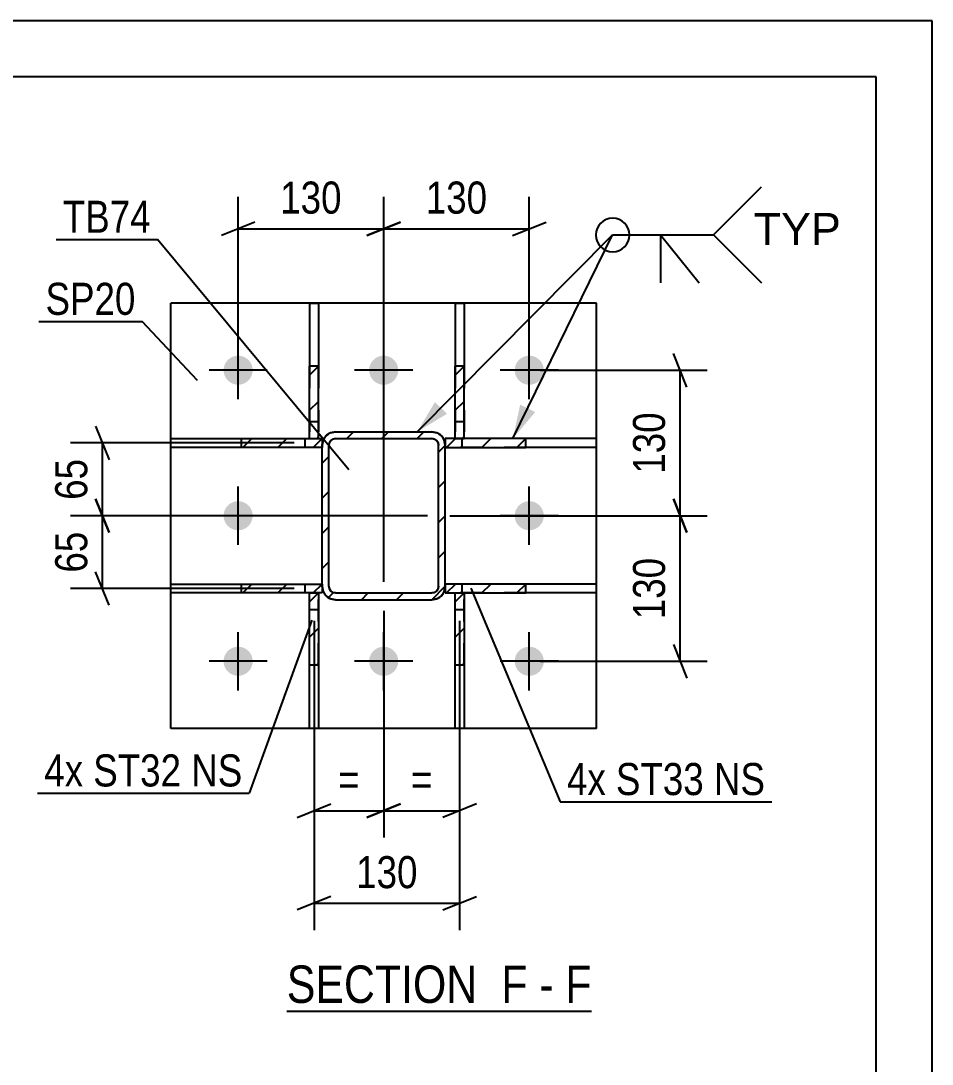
# Model space of a CAD drawing. Header units: millimetres. Extents: x 0 to 594, y 0 to 420.
# Drawn here: x 512.6 to 594, y 326.8 to 420 of the extents above; entities that cross this region are included whole.
import ezdxf

# ---------------------------------------------------------------- set-up
doc = ezdxf.new("R2010")
doc.units = ezdxf.units.MM
doc.linetypes.add('DXK_LINE_DOT2', pattern=[3.9198, 1.9599, -1.9599])
doc.linetypes.add('DXK_LINE_DOT3', pattern=[5.9187, 2.979, -0.9799, 0.9799, -0.9799])
doc.styles.add('Arial', font='arial.ttf', dxfattribs={"height": 0.2})
doc.styles.add('Arial Narrow', font='ARIALN.TTF', dxfattribs={"height": 0.2})

# ---------------------------------------------------------------- blocks, each defined once
blk = doc.blocks.new('Unknown-570345727-1133')
at = {"color": 5, "linetype": 'Continuous'}
for p, q in [((594, 420), (0, 420)), ((594, 0), (594, 420)), ((589, 415), (5, 415)), ((589, 5), (589, 415))]:
    blk.add_line(p, q, dxfattribs=at)
blk = doc.blocks.new('Unknown-570345727-16 - 3329')
at = {"color": 6, "linetype": 'Continuous'}
blk.add_line((536.364, 331.52), (563.58, 331.52), dxfattribs=at)
at = {"color": 0, "linetype": 'Continuous'}
for points in [[(554.473, 332.27), (554.473, 335.77), (536.364, 335.77), (536.364, 332.27)], [(557.864, 332.27), (557.864, 335.77), (555.523, 335.77), (555.523, 332.27)], [(560.189, 332.27), (560.189, 335.77), (558.914, 335.77), (558.914, 332.27)], [(563.58, 332.27), (563.58, 335.77), (561.239, 335.77), (561.239, 332.27)]]:
    blk.add_wipeout(points, dxfattribs=at)
at = {"color": 7, "linetype": 'Continuous', "style": 'Arial Narrow'}
for s, height, p in [('SECTION ', 3.3405, (536.364, 332.27)), ('F', 3.34, (555.523, 332.27)), ('F', 3.34, (561.239, 332.27)), ('-', 3.34, (558.914, 332.27))]:
    blk.add_text(s, height=height, dxfattribs=at).set_placement(p)
blk = doc.blocks.new('Part-570345727-3379 - 3329')
at = {"linetype": 'Continuous'}
h = blk.add_hatch(dxfattribs=at)
h.set_pattern_fill('', scale=0.7, style=0, pattern_type=0)
h.set_pattern_definition([(45, (557.7222, 382.69), (-1.57154, 1.57154), [])])
h.paths.add_polyline_path([(557.722, 381.89), (557.722, 382.69), (550.518, 382.69), (550.518, 381.89)])
at = {"color": 7, "linetype": 'DXK_LINE_DOT2'}
for p, q in [((557.722, 382.69), (550.518, 382.69)), ((550.518, 382.69), (550.518, 381.89)), ((552.018, 381.89), (552.018, 382.69)), ((557.722, 381.89), (550.518, 381.89))]:
    blk.add_line(p, q, dxfattribs=at)
at = {"color": 2, "linetype": 'Continuous'}
for p, q in [((557.722, 382.69), (550.518, 382.69)), ((550.518, 382.69), (550.518, 381.89)), ((564.018, 382.69), (557.722, 382.69)), ((557.722, 381.89), (557.722, 382.69)), ((564.018, 381.89), (564.018, 382.69)), ((550.518, 381.89), (557.722, 381.89)), ((564.018, 381.89), (557.722, 381.89))]:
    blk.add_line(p, q, dxfattribs=at)
blk = doc.blocks.new('Part-570345727-3384 - 3329')
at = {"linetype": 'Continuous'}
h = blk.add_hatch(dxfattribs=at)
h.set_pattern_fill('', scale=0.7, style=0, pattern_type=0)
h.set_pattern_definition([(45, (539.5173, 369.6898), (-1.57154, 1.57154), [])])
h.paths.add_polyline_path([(539.517, 368.89), (539.517, 369.69), (532.313, 369.69), (532.313, 368.89)])
at = {"color": 2, "linetype": 'Continuous'}
for p, q in [((526.018, 368.89), (526.018, 369.69)), ((526.018, 369.69), (532.313, 369.69)), ((532.313, 369.69), (539.517, 369.69)), ((532.313, 368.89), (532.313, 369.69)), ((539.517, 369.69), (539.517, 368.89)), ((532.313, 368.89), (526.018, 368.89)), ((539.517, 368.89), (532.313, 368.89))]:
    blk.add_line(p, q, dxfattribs=at)
at = {"color": 7, "linetype": 'DXK_LINE_DOT2'}
for p, q in [((532.313, 369.69), (539.517, 369.69)), ((538.017, 368.89), (538.017, 369.69)), ((539.517, 369.69), (539.517, 368.89)), ((539.517, 368.89), (532.313, 368.89))]:
    blk.add_line(p, q, dxfattribs=at)
blk = doc.blocks.new('Part-570345727-3368 - 3329')
at = {"color": 2, "linetype": 'Continuous'}
for p, q in [((526.017, 356.791), (526.017, 394.791)), ((564.017, 394.791), (526.017, 394.791)), ((564.017, 356.791), (564.017, 394.791)), ((564.017, 356.791), (526.017, 356.791))]:
    blk.add_line(p, q, dxfattribs=at)
blk = doc.blocks.new('Bolt-570345727-3344 - 3329')
at = {"linetype": 'Continuous'}
for points in [[(530.717, 388.791, -1), (533.317, 388.791, -1)], [(543.717, 388.791, -1), (546.317, 388.791, -1)], [(556.717, 388.791, -1), (559.317, 388.791, -1)], [(530.717, 375.791, -1), (533.317, 375.791, -1)], [(556.717, 375.791, -1), (559.317, 375.791, -1)], [(530.717, 362.791, -1), (533.317, 362.791, -1)], [(543.717, 362.791, -1), (546.317, 362.791, -1)], [(556.717, 362.791, -1), (559.317, 362.791, -1)]]:
    blk.add_hatch(color=1, dxfattribs=at).paths.add_polyline_path(points)
at = {"color": 1, "linetype": 'Continuous'}
for p, q in [((532.017, 386.191), (532.017, 391.391)), ((545.017, 386.191), (545.017, 391.391)), ((558.017, 386.191), (558.017, 391.391)), ((534.617, 388.791), (529.417, 388.791)), ((547.617, 388.791), (542.417, 388.791)), ((560.617, 388.791), (555.417, 388.791)), ((532.017, 373.191), (532.017, 378.391)), ((558.017, 373.191), (558.017, 378.391)), ((534.617, 375.791), (529.417, 375.791)), ((560.617, 375.791), (555.417, 375.791)), ((532.017, 360.191), (532.017, 365.391)), ((545.017, 360.191), (545.017, 365.391)), ((558.017, 360.191), (558.017, 365.391)), ((534.617, 362.791), (529.417, 362.791)), ((547.617, 362.791), (542.417, 362.791)), ((560.617, 362.791), (555.417, 362.791))]:
    blk.add_line(p, q, dxfattribs=at)
blk = doc.blocks.new('Part-570345727-3374 - 3329')
at = {"linetype": 'Continuous'}
h = blk.add_hatch(dxfattribs=at)
h.set_pattern_fill('', scale=0.7, style=0, pattern_type=0)
h.set_pattern_definition([(45, (557.7222, 369.69), (-1.57154, 1.57154), [])])
h.paths.add_polyline_path([(557.722, 368.89), (557.722, 369.69), (550.518, 369.69), (550.518, 368.89)])
at = {"color": 7, "linetype": 'DXK_LINE_DOT2'}
for p, q in [((557.722, 369.69), (550.518, 369.69)), ((550.518, 369.69), (550.518, 368.89)), ((552.018, 368.89), (552.018, 369.69)), ((557.722, 368.89), (550.518, 368.89))]:
    blk.add_line(p, q, dxfattribs=at)
at = {"color": 2, "linetype": 'Continuous'}
for p, q in [((557.722, 369.69), (550.518, 369.69)), ((550.518, 369.69), (550.518, 368.89)), ((564.018, 369.69), (557.722, 369.69)), ((557.722, 368.89), (557.722, 369.69)), ((564.018, 368.89), (564.018, 369.69)), ((550.518, 368.89), (557.722, 368.89)), ((564.018, 368.89), (557.722, 368.89))]:
    blk.add_line(p, q, dxfattribs=at)
blk = doc.blocks.new('Part-570345727-3389 - 3329')
at = {"linetype": 'Continuous'}
h = blk.add_hatch(dxfattribs=at)
h.set_pattern_fill('', scale=0.7, style=0, pattern_type=0)
h.set_pattern_definition([(45, (539.5173, 382.6898), (-1.57154, 1.57154), [])])
h.paths.add_polyline_path([(539.517, 381.89), (539.517, 382.69), (532.313, 382.69), (532.313, 381.89)])
at = {"color": 2, "linetype": 'Continuous'}
for p, q in [((526.018, 381.89), (526.018, 382.69)), ((526.018, 382.69), (532.313, 382.69)), ((532.313, 382.69), (539.517, 382.69)), ((532.313, 381.89), (532.313, 382.69)), ((539.517, 382.69), (539.517, 381.89)), ((532.313, 381.89), (526.018, 381.89)), ((539.517, 381.89), (532.313, 381.89))]:
    blk.add_line(p, q, dxfattribs=at)
at = {"color": 7, "linetype": 'DXK_LINE_DOT2'}
for p, q in [((532.313, 382.69), (539.517, 382.69)), ((538.017, 381.89), (538.017, 382.69)), ((539.517, 382.69), (539.517, 381.89)), ((539.517, 381.89), (532.313, 381.89))]:
    blk.add_line(p, q, dxfattribs=at)
blk = doc.blocks.new('Part-570345727-3394 - 3329')
at = {"linetype": 'Continuous'}
h = blk.add_hatch(dxfattribs=at)
h.set_pattern_fill('', scale=0.7, style=0, pattern_type=0)
h.set_pattern_definition([(45, (552.202, 368.9), (-1.57154, 1.57154), [])])
h.paths.add_polyline_path([(552.202, 362.437), (552.202, 368.9), (551.402, 368.9), (551.402, 362.437)])
at = {"color": 7, "linetype": 'DXK_LINE_DOT2'}
for p, q in [((551.402, 362.437), (551.402, 368.9)), ((551.402, 368.9), (552.202, 368.9)), ((552.202, 362.437), (552.202, 368.9)), ((551.402, 367.4), (552.202, 367.4))]:
    blk.add_line(p, q, dxfattribs=at)
at = {"color": 2, "linetype": 'Continuous'}
for p, q in [((551.402, 362.437), (551.402, 368.9)), ((551.402, 368.9), (552.202, 368.9)), ((552.202, 368.9), (552.202, 362.437)), ((551.402, 356.79), (551.402, 362.437)), ((552.202, 362.437), (551.402, 362.437)), ((552.202, 362.437), (552.202, 356.79)), ((552.202, 356.79), (551.402, 356.79))]:
    blk.add_line(p, q, dxfattribs=at)
blk = doc.blocks.new('Part-570345727-3399 - 3329')
at = {"linetype": 'Continuous'}
h = blk.add_hatch(dxfattribs=at)
h.set_pattern_fill('', scale=0.7, style=0, pattern_type=0)
h.set_pattern_definition([(45, (539.2025, 368.9), (-1.57154, 1.57154), [])])
h.paths.add_polyline_path([(539.202, 362.437), (539.202, 368.9), (538.402, 368.9), (538.402, 362.437)])
at = {"color": 7, "linetype": 'DXK_LINE_DOT2'}
for p, q in [((538.402, 362.437), (538.402, 368.9)), ((538.402, 368.9), (539.202, 368.9)), ((539.202, 362.437), (539.202, 368.9)), ((538.402, 367.4), (539.202, 367.4))]:
    blk.add_line(p, q, dxfattribs=at)
at = {"color": 2, "linetype": 'Continuous'}
for p, q in [((538.402, 362.437), (538.402, 368.9)), ((538.402, 368.9), (539.202, 368.9)), ((539.202, 368.9), (539.202, 362.437)), ((538.402, 356.79), (538.402, 362.437)), ((539.202, 362.437), (538.402, 362.437)), ((539.202, 362.437), (539.202, 356.79)), ((539.202, 356.79), (538.402, 356.79))]:
    blk.add_line(p, q, dxfattribs=at)
blk = doc.blocks.new('Part-570345727-3404 - 3329')
at = {"linetype": 'Continuous'}
h = blk.add_hatch(dxfattribs=at)
h.set_pattern_fill('', scale=0.7, style=0, pattern_type=0)
h.set_pattern_definition([(45, (552.2013, 389.1526), (-1.57154, 1.57154), [])])
h.paths.add_polyline_path([(552.201, 382.7), (552.201, 389.153), (551.401, 389.153), (551.401, 382.7)])
at = {"color": 2, "linetype": 'Continuous'}
for p, q in [((551.401, 394.79), (551.401, 389.153)), ((551.401, 394.79), (552.201, 394.79)), ((552.201, 394.79), (552.201, 389.153)), ((551.401, 382.7), (551.401, 389.153)), ((552.201, 389.153), (551.401, 389.153)), ((552.201, 382.7), (552.201, 389.153)), ((551.401, 382.7), (552.201, 382.7))]:
    blk.add_line(p, q, dxfattribs=at)
at = {"color": 7, "linetype": 'DXK_LINE_DOT2'}
for p, q in [((551.401, 389.153), (551.401, 382.7)), ((552.201, 389.153), (552.201, 382.7)), ((551.401, 384.2), (552.201, 384.2)), ((551.401, 382.7), (552.201, 382.7))]:
    blk.add_line(p, q, dxfattribs=at)
blk = doc.blocks.new('Part-570345727-3409 - 3329')
at = {"linetype": 'Continuous'}
h = blk.add_hatch(dxfattribs=at)
h.set_pattern_fill('', scale=0.7, style=0, pattern_type=0)
h.set_pattern_definition([(45, (539.2018, 389.1526), (-1.57154, 1.57154), [])])
h.paths.add_polyline_path([(539.202, 382.7), (539.202, 389.153), (538.402, 389.153), (538.402, 382.7)])
at = {"color": 2, "linetype": 'Continuous'}
for p, q in [((538.402, 394.79), (538.402, 389.153)), ((538.402, 394.79), (539.202, 394.79)), ((539.202, 394.79), (539.202, 389.153)), ((538.402, 382.7), (538.402, 389.153)), ((539.202, 389.153), (538.402, 389.153)), ((539.202, 382.7), (539.202, 389.153)), ((538.402, 382.7), (539.202, 382.7))]:
    blk.add_line(p, q, dxfattribs=at)
at = {"color": 7, "linetype": 'DXK_LINE_DOT2'}
for p, q in [((538.402, 389.153), (538.402, 382.7)), ((539.202, 389.153), (539.202, 382.7)), ((538.402, 384.2), (539.202, 384.2)), ((538.402, 382.7), (539.202, 382.7))]:
    blk.add_line(p, q, dxfattribs=at)
blk = doc.blocks.new('Part-570345727-3422 - 3329')
at = {"linetype": 'Continuous'}
h = blk.add_hatch(dxfattribs=at)
h.set_pattern_fill('', scale=0.7, style=0, pattern_type=0)
h.set_pattern_definition([(45, (550.5174, 369.4906), (-1.57154, 1.57154), [])])
h.paths.add_polyline_path([(550.426, 369.031), (550.517, 369.491), (550.517, 382.091), (550.426, 382.55), (550.166, 382.939), (549.777, 383.199), (549.317, 383.291), (540.717, 383.291), (540.258, 383.199), (539.869, 382.939), (539.609, 382.55), (539.517, 382.091), (539.517, 369.491), (539.609, 369.031), (539.869, 368.642), (540.258, 368.382), (540.717, 368.291), (549.317, 368.291), (549.777, 368.382), (550.166, 368.642)])
h.paths.add_polyline_path([(549.547, 368.936), (549.317, 368.891), (540.717, 368.891), (540.488, 368.936), (540.293, 369.066), (540.163, 369.261), (540.117, 369.491), (540.117, 382.091), (540.163, 382.32), (540.293, 382.515), (540.488, 382.645), (540.717, 382.691), (549.317, 382.691), (549.547, 382.645), (549.742, 382.515), (549.872, 382.32), (549.917, 382.091), (549.917, 369.491), (549.872, 369.261), (549.742, 369.066)])
at = {"color": 7, "linetype": 'DXK_LINE_DOT2'}
for p, q in [((540.258, 383.199), (540.717, 383.291)), ((540.717, 383.291), (549.317, 383.291)), ((549.317, 383.291), (549.777, 383.199)), ((539.517, 382.091), (539.609, 382.55)), ((540.163, 382.32), (540.117, 382.091)), ((540.293, 382.515), (540.163, 382.32)), ((540.488, 382.645), (540.293, 382.515)), ((540.717, 382.691), (540.488, 382.645)), ((540.717, 382.691), (549.317, 382.691)), ((549.547, 382.645), (549.317, 382.691)), ((549.742, 382.515), (549.547, 382.645)), ((549.872, 382.32), (549.742, 382.515)), ((549.917, 382.091), (549.872, 382.32)), ((550.426, 382.55), (550.517, 382.091)), ((539.517, 369.491), (539.517, 382.091)), ((540.117, 369.491), (540.117, 382.091)), ((549.917, 369.491), (549.917, 382.091)), ((550.517, 369.491), (550.517, 382.091)), ((539.609, 369.031), (539.517, 369.491)), ((540.117, 369.491), (540.163, 369.261)), ((540.163, 369.261), (540.293, 369.066)), ((549.742, 369.066), (549.872, 369.261)), ((549.872, 369.261), (549.917, 369.491)), ((550.517, 369.491), (550.426, 369.031)), ((540.717, 368.291), (540.258, 368.382)), ((540.293, 369.066), (540.488, 368.936)), ((540.488, 368.936), (540.717, 368.891)), ((540.717, 368.891), (549.317, 368.891)), ((540.717, 368.291), (549.317, 368.291)), ((549.317, 368.891), (549.547, 368.936)), ((549.777, 368.382), (549.317, 368.291)), ((549.547, 368.936), (549.742, 369.066))]:
    blk.add_line(p, q, dxfattribs=at)
at = {"color": 2, "linetype": 'Continuous'}
for p, q in [((540.717, 383.291), (540.258, 383.199)), ((540.717, 383.291), (549.317, 383.291)), ((549.777, 383.199), (549.317, 383.291)), ((539.609, 382.55), (539.517, 382.091)), ((540.117, 382.091), (540.163, 382.32)), ((540.163, 382.32), (540.293, 382.515)), ((540.293, 382.515), (540.488, 382.645)), ((540.488, 382.645), (540.717, 382.691)), ((540.717, 382.691), (549.317, 382.691)), ((549.317, 382.691), (549.547, 382.645)), ((549.547, 382.645), (549.742, 382.515)), ((549.742, 382.515), (549.872, 382.32)), ((549.872, 382.32), (549.917, 382.091)), ((550.517, 382.091), (550.426, 382.55)), ((539.517, 369.491), (539.517, 382.091)), ((540.117, 369.491), (540.117, 382.091)), ((549.917, 369.491), (549.917, 382.091)), ((550.517, 369.491), (550.517, 382.091)), ((539.517, 369.491), (539.609, 369.031)), ((540.163, 369.261), (540.117, 369.491)), ((540.293, 369.066), (540.163, 369.261)), ((549.872, 369.261), (549.742, 369.066)), ((549.917, 369.491), (549.872, 369.261)), ((550.426, 369.031), (550.517, 369.491)), ((540.258, 368.382), (540.717, 368.291)), ((540.488, 368.936), (540.293, 369.066)), ((540.717, 368.891), (540.488, 368.936)), ((540.717, 368.891), (549.317, 368.891)), ((540.717, 368.291), (549.317, 368.291)), ((549.547, 368.936), (549.317, 368.891)), ((549.317, 368.291), (549.777, 368.382)), ((549.742, 369.066), (549.547, 368.936))]:
    blk.add_line(p, q, dxfattribs=at)
at = {"color": 7, "linetype": 'DXK_LINE_DOT3'}
blk.add_line((545.017, 375.791), (545.017, 375.791), dxfattribs=at)
at = {"color": 7, "linetype": 'DXK_LINE_DOT2'}
for centre, start, end in [((540.717, 382.091), 112.50013, 157.50013), ((549.317, 382.091), 22.50013, 67.50013), ((540.717, 369.491), 202.50013, 247.50013), ((549.317, 369.491), 292.50013, 337.50013)]:
    blk.add_arc(centre, 1.2, start, end, dxfattribs=at)
at = {"color": 2, "linetype": 'Continuous'}
for centre, start, end in [((540.717, 382.091), 112.50013, 157.50013), ((549.317, 382.091), 22.50013, 67.50013), ((540.717, 369.491), 202.50013, 247.50013), ((549.317, 369.491), 292.50013, 337.50013)]:
    blk.add_arc(centre, 1.2, start, end, dxfattribs=at)
blk = doc.blocks.new('StraightDimension-570345727-9611 - 3329')
at = {"color": 7, "linetype": 'Continuous'}
for p, q in [((519.289, 383.79), (520.489, 380.79)), ((537.017, 382.29), (517.039, 382.29)), ((519.889, 375.791), (519.889, 382.29)), ((520.489, 374.291), (519.289, 377.291)), ((548.917, 375.791), (517.039, 375.791))]:
    blk.add_line(p, q, dxfattribs=at)
at = {"color": 0}
blk.add_wipeout([(519.139, 381.468), (514.939, 381.468), (514.939, 376.612), (519.139, 376.612)], dxfattribs=at)
at = {"color": 3, "style": 'Arial Narrow'}
blk.add_text('65', height=2.8633, rotation=90.00021, dxfattribs=at).set_placement((518.539, 377.212))
blk = doc.blocks.new('StraightDimension-570345727-3472 - 3329')
at = {"color": 7, "linetype": 'Continuous'}
for p, q in [((545.018, 367.29), (545.018, 347.04)), ((551.802, 366.4), (551.802, 347.04)), ((543.518, 348.84), (546.518, 350.04)), ((553.302, 350.04), (550.302, 348.84)), ((545.018, 349.44), (551.802, 349.44))]:
    blk.add_line(p, q, dxfattribs=at)
at = {"color": 0}
blk.add_wipeout([(549.969, 350.19), (549.969, 354.39), (546.85, 354.39), (546.85, 350.19)], dxfattribs=at)
at = {"color": 3, "style": 'Arial Narrow'}
blk.add_text('=', height=2.863, dxfattribs=at).set_placement((547.45, 350.79))
blk = doc.blocks.new('StraightDimension-570345727-9669 - 3329')
at = {"color": 7, "linetype": 'Continuous'}
for p, q in [((572.095, 387.291), (570.895, 390.291)), ((559.017, 388.791), (573.895, 388.791)), ((571.495, 375.791), (571.495, 388.791)), ((570.895, 377.291), (572.095, 374.291)), ((550.917, 375.791), (573.895, 375.791))]:
    blk.add_line(p, q, dxfattribs=at)
at = {"color": 0}
blk.add_wipeout([(570.745, 385.633), (566.545, 385.633), (566.545, 378.948), (570.745, 378.948)], dxfattribs=at)
at = {"color": 3, "style": 'Arial Narrow'}
blk.add_text('130', height=2.8633, rotation=90.00021, dxfattribs=at).set_placement((570.145, 379.548))
blk = doc.blocks.new('StraightDimension-570345727-9636 - 3329')
at = {"color": 7, "linetype": 'Continuous'}
for p, q in [((545.017, 369.891), (545.017, 404.28)), ((558.017, 389.791), (558.017, 404.28)), ((546.517, 402.03), (543.517, 400.83)), ((556.517, 400.83), (559.517, 402.03)), ((545.017, 401.43), (558.017, 401.43))]:
    blk.add_line(p, q, dxfattribs=at)
at = {"color": 0}
blk.add_wipeout([(554.86, 402.18), (554.86, 406.38), (548.175, 406.38), (548.175, 402.18)], dxfattribs=at)
at = {"color": 3, "style": 'Arial Narrow'}
blk.add_text('130', height=2.8633, dxfattribs=at).set_placement((548.775, 402.78))
blk = doc.blocks.new('StraightDimension-570345727-9637 - 3329')
at = {"color": 7, "linetype": 'Continuous'}
for p, q in [((532.017, 389.791), (532.017, 404.28)), ((545.017, 369.891), (545.017, 404.28)), ((533.517, 402.03), (530.517, 400.83)), ((543.517, 400.83), (546.517, 402.03)), ((532.017, 401.43), (545.017, 401.43))]:
    blk.add_line(p, q, dxfattribs=at)
at = {"color": 0}
blk.add_wipeout([(541.86, 402.18), (541.86, 406.38), (535.175, 406.38), (535.175, 402.18)], dxfattribs=at)
at = {"color": 3, "style": 'Arial Narrow'}
blk.add_text('130', height=2.8633, dxfattribs=at).set_placement((535.775, 402.78))
blk = doc.blocks.new('StraightDimension-570345727-3441 - 3329')
at = {"color": 7, "linetype": 'Continuous'}
for p, q in [((538.802, 366.4), (538.802, 338.77)), ((551.802, 366.4), (551.802, 338.77)), ((540.302, 341.77), (537.302, 340.57)), ((538.802, 341.17), (551.802, 341.17)), ((550.302, 340.57), (553.302, 341.77))]:
    blk.add_line(p, q, dxfattribs=at)
at = {"color": 0}
blk.add_wipeout([(548.644, 341.92), (548.644, 346.12), (541.96, 346.12), (541.96, 341.92)], dxfattribs=at)
at = {"color": 3, "style": 'Arial Narrow'}
blk.add_text('130', height=2.8633, dxfattribs=at).set_placement((542.56, 342.52))
blk = doc.blocks.new('StraightDimension-570345727-3481 - 3329')
at = {"color": 7, "linetype": 'Continuous'}
for p, q in [((545.018, 367.29), (545.018, 347.04)), ((538.802, 366.4), (538.802, 347.04)), ((537.302, 348.84), (540.302, 350.04)), ((546.518, 350.04), (543.518, 348.84)), ((538.802, 349.44), (545.018, 349.44))]:
    blk.add_line(p, q, dxfattribs=at)
at = {"color": 0}
blk.add_wipeout([(543.47, 350.19), (543.47, 354.39), (540.351, 354.39), (540.351, 350.19)], dxfattribs=at)
at = {"color": 3, "style": 'Arial Narrow'}
blk.add_text('=', height=2.863, dxfattribs=at).set_placement((540.951, 350.79))
blk = doc.blocks.new('StraightDimension-570345727-9612 - 3329')
at = {"color": 7, "linetype": 'Continuous'}
for p, q in [((519.289, 377.291), (520.489, 374.291)), ((548.917, 375.791), (517.039, 375.791)), ((519.889, 369.29), (519.889, 375.791)), ((520.489, 367.79), (519.289, 370.79)), ((537.017, 369.29), (517.039, 369.29))]:
    blk.add_line(p, q, dxfattribs=at)
at = {"color": 0}
blk.add_wipeout([(519.139, 374.968), (514.939, 374.968), (514.939, 370.112), (519.139, 370.112)], dxfattribs=at)
at = {"color": 3, "style": 'Arial Narrow'}
blk.add_text('65', height=2.8633, rotation=90.00021, dxfattribs=at).set_placement((518.539, 370.712))
blk = doc.blocks.new('StraightDimension-570345727-9670 - 3329')
at = {"color": 7, "linetype": 'Continuous'}
for p, q in [((572.095, 374.291), (570.895, 377.291)), ((550.917, 375.791), (573.895, 375.791)), ((571.495, 362.791), (571.495, 375.791)), ((570.895, 364.291), (572.095, 361.291)), ((559.017, 362.791), (573.895, 362.791))]:
    blk.add_line(p, q, dxfattribs=at)
at = {"color": 0}
blk.add_wipeout([(570.745, 372.633), (566.545, 372.633), (566.545, 365.948), (570.745, 365.948)], dxfattribs=at)
at = {"color": 3, "style": 'Arial Narrow'}
blk.add_text('130', height=2.8633, rotation=90.00021, dxfattribs=at).set_placement((570.145, 366.548))
blk = doc.blocks.new('Mark-570345727-3364 - 3329')
at = {"color": 30, "linetype": 'Continuous'}
for p in [(514.216, 393.138), (528.378, 387.862)]:
    blk.add_line(p, (523.455, 393.138), dxfattribs=at)
at = {"color": 0}
blk.add_wipeout([(522.855, 393.738), (522.855, 396.738), (514.816, 396.738), (514.816, 393.738)], dxfattribs=at)
blk.add_wipeout([(522.855, 393.738), (522.855, 396.738), (514.816, 396.738), (514.816, 393.738)], dxfattribs=at)
at = {"color": 3, "style": 'Arial Narrow'}
blk.add_text('SP20', height=2.8633, dxfattribs=at).set_placement((514.816, 393.738))
blk = doc.blocks.new('Mark-570345727-3418 - 3329')
at = {"color": 30, "linetype": 'Continuous'}
for p in [(515.754, 400.466), (541.911, 379.891)]:
    blk.add_line(p, (524.808, 400.466), dxfattribs=at)
at = {"color": 0}
blk.add_wipeout([(524.208, 401.066), (524.208, 404.066), (516.354, 404.066), (516.354, 401.066)], dxfattribs=at)
blk.add_wipeout([(524.208, 401.066), (524.208, 404.066), (516.354, 404.066), (516.354, 401.066)], dxfattribs=at)
at = {"color": 3, "style": 'Arial Narrow'}
blk.add_text('TB74', height=2.8633, dxfattribs=at).set_placement((516.354, 401.066))
blk = doc.blocks.new('WeldMark-570345727-3533 - 3329')
at = {"linetype": 'Continuous'}
for points in [[(550.664, 384.892), (548.018, 383.291), (549.599, 385.948)], [(558.553, 385.054), (556.559, 382.69), (557.205, 385.714)]]:
    blk.add_hatch(color=30, dxfattribs=at).paths.add_polyline_path(points)
at = {"color": 30, "linetype": 'Continuous'}
for p, q in [((548.018, 383.291), (565.465, 400.873)), ((556.559, 382.69), (565.465, 400.873)), ((565.465, 400.873), (574.465, 400.873))]:
    blk.add_line(p, q, dxfattribs=at)
at = {"color": 3, "linetype": 'Continuous'}
for q in [(573.179, 396.587), (569.751, 396.587)]:
    blk.add_line((569.751, 400.873), q, dxfattribs=at)
for start, end in [(90, 270), (270, 90)]:
    blk.add_arc((565.465, 400.873), 1.5, start, end, dxfattribs=at)
at = {"color": 0, "linetype": 'Continuous'}
blk.add_wipeout([(585.84, 399.973), (585.84, 402.973), (578.065, 402.973), (578.065, 399.973)], dxfattribs=at)
blk.add_wipeout([(585.84, 399.973), (585.84, 402.973), (578.065, 402.973), (578.065, 399.973)], dxfattribs=at)
at = {"color": 3, "linetype": 'Continuous'}
for q in [(578.751, 405.159), (578.751, 396.587)]:
    blk.add_line((574.465, 400.873), q, dxfattribs=at)
at = {"color": 3, "linetype": 'Continuous', "style": 'Arial'}
blk.add_text('TYP', height=2.8652, dxfattribs=at).set_placement((578.065, 399.973))
blk = doc.blocks.new('MarkSet-570345727-3574 - 3329')
at = {"color": 30, "linetype": 'Continuous'}
for p in [(538.592, 366.449), (514.104, 351.005)]:
    blk.add_line(p, (532.995, 351.005), dxfattribs=at)
at = {"color": 0}
for points in [[(518.176, 351.605), (518.176, 354.605), (514.704, 354.605), (514.704, 351.605)], [(526.93, 351.605), (526.93, 354.605), (519.076, 354.605), (519.076, 351.605)], [(532.395, 351.605), (532.395, 354.605), (527.83, 354.605), (527.83, 351.605)]]:
    blk.add_wipeout(points, dxfattribs=at)
for points in [[(518.176, 351.605), (518.176, 354.605), (514.704, 354.605), (514.704, 351.605)], [(526.93, 351.605), (526.93, 354.605), (519.076, 354.605), (519.076, 351.605)], [(532.395, 351.605), (532.395, 354.605), (527.83, 354.605), (527.83, 351.605)]]:
    blk.add_wipeout(points, dxfattribs=at)
at = {"color": 3, "style": 'Arial Narrow'}
for s, p in [('4x', (514.704, 351.605)), ('ST32', (519.076, 351.605)), ('NS', (527.83, 351.605))]:
    blk.add_text(s, height=2.8633, dxfattribs=at).set_placement(p)
blk = doc.blocks.new('MarkSet-570345727-3604 - 3329')
at = {"color": 30, "linetype": 'Continuous'}
for p, q in [((552.799, 369.31), (560.787, 350.237)), ((560.787, 350.237), (579.677, 350.237))]:
    blk.add_line(p, q, dxfattribs=at)
at = {"color": 0}
for points in [[(564.858, 350.837), (564.858, 353.837), (561.387, 353.837), (561.387, 350.837)], [(573.613, 350.837), (573.613, 353.837), (565.758, 353.837), (565.758, 350.837)], [(579.077, 350.837), (579.077, 353.837), (574.513, 353.837), (574.513, 350.837)]]:
    blk.add_wipeout(points, dxfattribs=at)
for points in [[(564.858, 350.837), (564.858, 353.837), (561.387, 353.837), (561.387, 350.837)], [(573.613, 350.837), (573.613, 353.837), (565.758, 353.837), (565.758, 350.837)], [(579.077, 350.837), (579.077, 353.837), (574.513, 353.837), (574.513, 350.837)]]:
    blk.add_wipeout(points, dxfattribs=at)
at = {"color": 3, "style": 'Arial Narrow'}
for s, p in [('4x', (561.387, 350.837)), ('ST33', (565.758, 350.837)), ('NS', (574.513, 350.837))]:
    blk.add_text(s, height=2.8633, dxfattribs=at).set_placement(p)

msp = doc.modelspace()

# ---------------------------------------------------------------- block references
for name in ['Unknown-570345727-1133', 'Part-570345727-3368 - 3329', 'Part-570345727-3409 - 3329', 'Part-570345727-3404 - 3329', 'Bolt-570345727-3344 - 3329', 'Part-570345727-3422 - 3329', 'Part-570345727-3389 - 3329', 'Part-570345727-3379 - 3329', 'Part-570345727-3384 - 3329', 'Part-570345727-3374 - 3329', 'Part-570345727-3399 - 3329', 'Part-570345727-3394 - 3329']:
    msp.add_blockref(name, (0, 0))

# ---------------------------------------------------------------- next in the draw order: block references
for name in ['Mark-570345727-3364 - 3329', 'StraightDimension-570345727-9669 - 3329', 'StraightDimension-570345727-9611 - 3329', 'StraightDimension-570345727-3472 - 3329', 'Unknown-570345727-16 - 3329']:
    msp.add_blockref(name, (0, 0))

# ---------------------------------------------------------------- next in the draw order: block references
for name in ['StraightDimension-570345727-9636 - 3329', 'StraightDimension-570345727-3441 - 3329']:
    msp.add_blockref(name, (0, 0))

# ---------------------------------------------------------------- next in the draw order: block references
for name in ['StraightDimension-570345727-9637 - 3329', 'WeldMark-570345727-3533 - 3329', 'StraightDimension-570345727-9670 - 3329', 'StraightDimension-570345727-3481 - 3329']:
    msp.add_blockref(name, (0, 0))

# ---------------------------------------------------------------- next in the draw order: block references
for name in ['Mark-570345727-3418 - 3329', 'StraightDimension-570345727-9612 - 3329', 'MarkSet-570345727-3604 - 3329', 'MarkSet-570345727-3574 - 3329']:
    msp.add_blockref(name, (0, 0))

doc.saveas('drawing.dxf')
